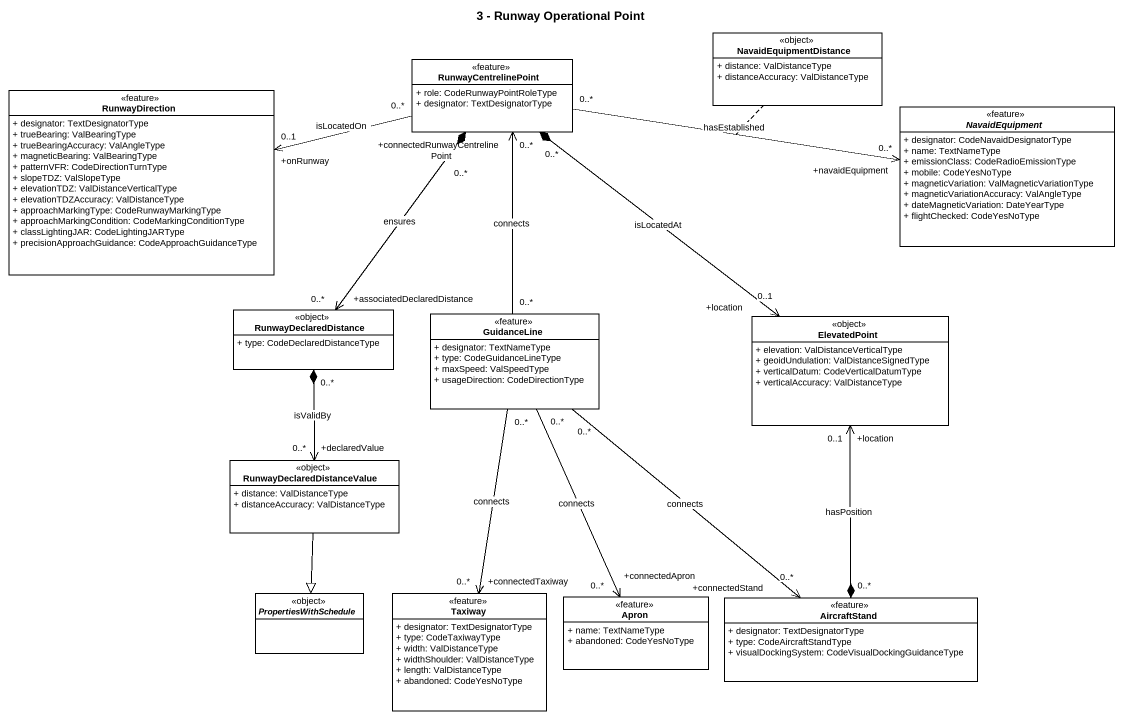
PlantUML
@startuml
title 3 - Runway Operational Point
hide circle
hide empty members
skinparam classAttributeIconSize 0
class NavaidEquipmentDistance <<object>> {
  + distance: ValDistanceType
  + distanceAccuracy: ValDistanceType
}
class RunwayDirection <<feature>> {
  + designator: TextDesignatorType
  + trueBearing: ValBearingType
  + trueBearingAccuracy: ValAngleType
  + magneticBearing: ValBearingType
  + patternVFR: CodeDirectionTurnType
  + slopeTDZ: ValSlopeType
  + elevationTDZ: ValDistanceVerticalType
  + elevationTDZAccuracy: ValDistanceType
  + approachMarkingType: CodeRunwayMarkingType
  + approachMarkingCondition: CodeMarkingConditionType
  + classLightingJAR: CodeLightingJARType
  + precisionApproachGuidance: CodeApproachGuidanceType
}
class RunwayCentrelinePoint <<feature>> {
  + role: CodeRunwayPointRoleType
  + designator: TextDesignatorType
}
abstract class NavaidEquipment <<feature>> {
  + designator: CodeNavaidDesignatorType
  + name: TextNameType
  + emissionClass: CodeRadioEmissionType
  + mobile: CodeYesNoType
  + magneticVariation: ValMagneticVariationType
  + magneticVariationAccuracy: ValAngleType
  + dateMagneticVariation: DateYearType
  + flightChecked: CodeYesNoType
}
class RunwayDeclaredDistance <<object>> {
  + type: CodeDeclaredDistanceType
}
class GuidanceLine <<feature>> {
  + designator: TextNameType
  + type: CodeGuidanceLineType
  + maxSpeed: ValSpeedType
  + usageDirection: CodeDirectionType
}
class ElevatedPoint <<object>> {
  + elevation: ValDistanceVerticalType
  + geoidUndulation: ValDistanceSignedType
  + verticalDatum: CodeVerticalDatumType
  + verticalAccuracy: ValDistanceType
}
class RunwayDeclaredDistanceValue <<object>> {
  + distance: ValDistanceType
  + distanceAccuracy: ValDistanceType
}
abstract class PropertiesWithSchedule <<object>>
class Taxiway <<feature>> {
  + designator: TextDesignatorType
  + type: CodeTaxiwayType
  + width: ValDistanceType
  + widthShoulder: ValDistanceType
  + length: ValDistanceType
  + abandoned: CodeYesNoType
}
class Apron <<feature>> {
  + name: TextNameType
  + abandoned: CodeYesNoType
}
class AircraftStand <<feature>> {
  + designator: TextDesignatorType
  + type: CodeAircraftStandType
  + visualDockingSystem: CodeVisualDockingGuidanceType
}
RunwayDirection "+onRunway\n0..1" <-right- "0..*" RunwayCentrelinePoint : isLocatedOn
RunwayCentrelinePoint "0..*" -right-> "+navaidEquipment\n0..*" NavaidEquipment : hasEstablished
(RunwayCentrelinePoint, NavaidEquipment) .. NavaidEquipmentDistance
RunwayCentrelinePoint "0..*" *--> "+location\n0..1" ElevatedPoint : isLocatedAt
RunwayDeclaredDistance "+associatedDeclaredDistance\n0..*" <-up-* "0..*" RunwayCentrelinePoint : ensures
RunwayDeclaredDistance "0..*" *--> "+declaredValue\n0..*" RunwayDeclaredDistanceValue : isValidBy
GuidanceLine "0..*" -up-> "+connectedRunwayCentrelinePoint\n0..*" RunwayCentrelinePoint : connects
GuidanceLine "0..*" --> "+connectedTaxiway\n0..*" Taxiway : connects
GuidanceLine "0..*" --> "+connectedApron\n0..*" Apron : connects
GuidanceLine "0..*" --> "+connectedStand\n0..*" AircraftStand : connects
RunwayDeclaredDistanceValue --|> PropertiesWithSchedule
AircraftStand "0..*" *-up-> "+location\n0..1" ElevatedPoint : hasPosition
@enduml
